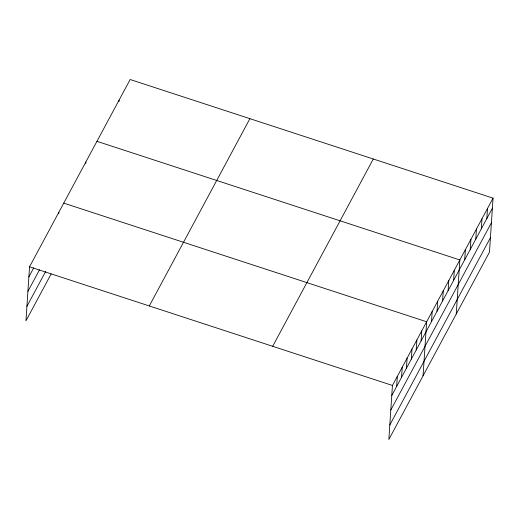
<?xml version="1.0" encoding="UTF-8"?>
<svg xmlns="http://www.w3.org/2000/svg" width="519" height="519" viewBox="0 0 519 519"><rect width="100%" height="100%" fill="white"/><g stroke="black" fill="none" stroke-linecap="round" stroke-linejoin="round"><path stroke-width="0.78" d="M493.05 198.148L392.442 385.448L388.848 439.489L489.462 252.195L493.05 198.148L130.152 79.511L29.538 266.805L25.95 320.852L51.134 273.967M58.757 213.776L58.861 212.226M85.778 163.472L85.882 161.922M118.981 101.666L119.085 100.115M396.659 386.434L397.327 376.346M401.544 377.339L402.212 367.251M406.429 368.243L407.097 358.155M411.314 359.148L411.989 349.06M416.206 350.046L416.874 339.958M421.091 340.951L421.759 330.863M423.056 375.808L426.644 321.767L63.746 203.124M431.51 321.553L432.178 311.465M437.043 311.251L437.712 301.163M442.577 300.949L443.245 290.861M448.111 290.646L448.779 280.558M453.645 280.344L454.313 270.256M456.259 314.001L459.847 259.961L96.949 141.317M464.713 259.747L465.381 249.658M470.246 249.444L470.915 239.356M475.78 239.142L476.448 229.054M481.314 228.84L481.982 218.752M486.848 218.538L487.516 208.45M28.869 276.893L33.754 267.798M27.909 291.399L39.561 269.705M26.917 306.346L45.711 271.353M149.297 305.957L249.905 118.663M272.683 346.296L373.291 159.002M391.767 395.536L492.382 208.236M390.807 410.042L491.415 222.742M389.814 424.983L490.423 237.689M29.538 266.805L392.442 385.448"/></g></svg>
